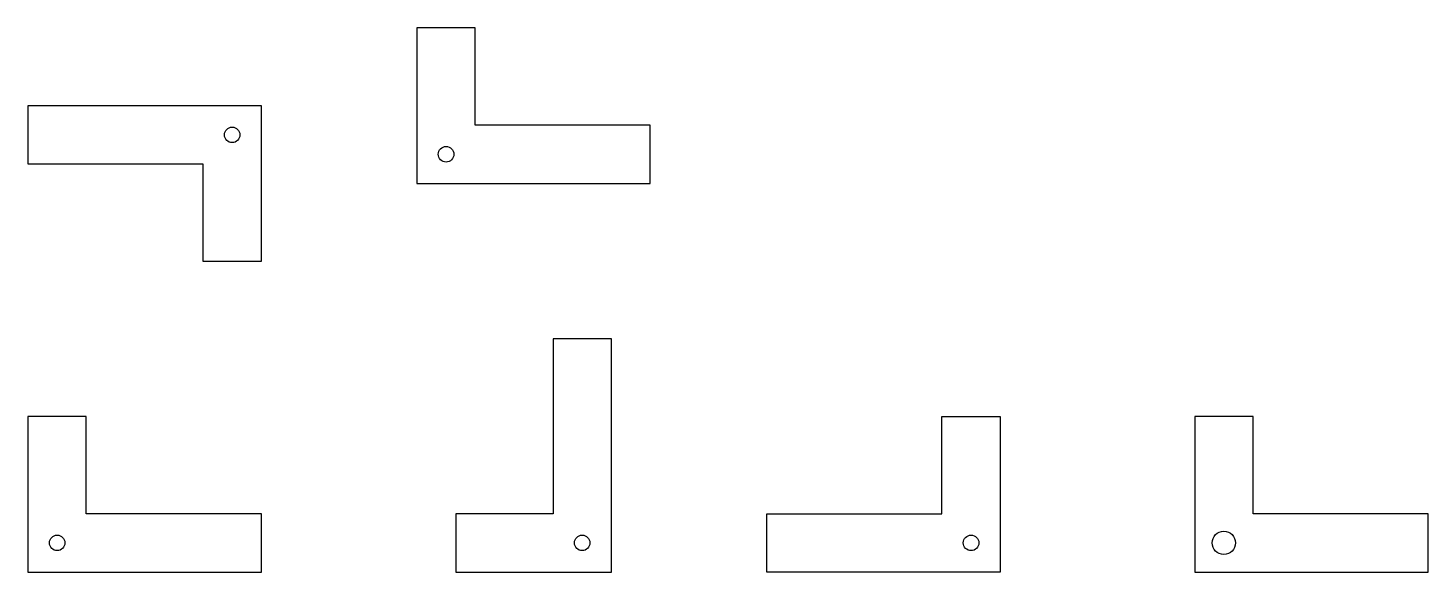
# Model space of a CAD drawing. Header units: millimetres. Extents: x 0 to 360, y 0 to 140.
import ezdxf

# ---------------------------------------------------------------- set-up
doc = ezdxf.new("R2010")
doc.units = ezdxf.units.MM

msp = doc.modelspace()

# ---------------------------------------------------------------- linework, layer by layer
msp.add_line((100, 100), (160, 100))
for points in [[(100, 100), (160, 100), (160, 115), (115, 115), (115, 140), (100, 140)], [(60, 120), (0, 120), (0, 105), (45, 105), (45, 80), (60, 80)], [(150, 0), (150, 60), (135, 60), (135, 15), (110, 15), (110, 0)], [(0, 0), (60, 0), (60, 15), (15, 15), (15, 40), (0, 40)], [(250, 0), (190, 0), (190, 15), (235, 15), (235, 40), (250, 40)], [(300, 0), (360, 0), (360, 15), (315, 15), (315, 40), (300, 40)]]:
    msp.add_lwpolyline(points, close=True)
for centre, radius in [((52.5, 112.5), 2), ((107.5, 107.5), 2), ((7.5, 7.5), 2), ((142.5, 7.5), 2), ((242.5, 7.5), 2), ((307.5, 7.5), 3)]:
    msp.add_circle(centre, radius)

doc.saveas('drawing.dxf')
